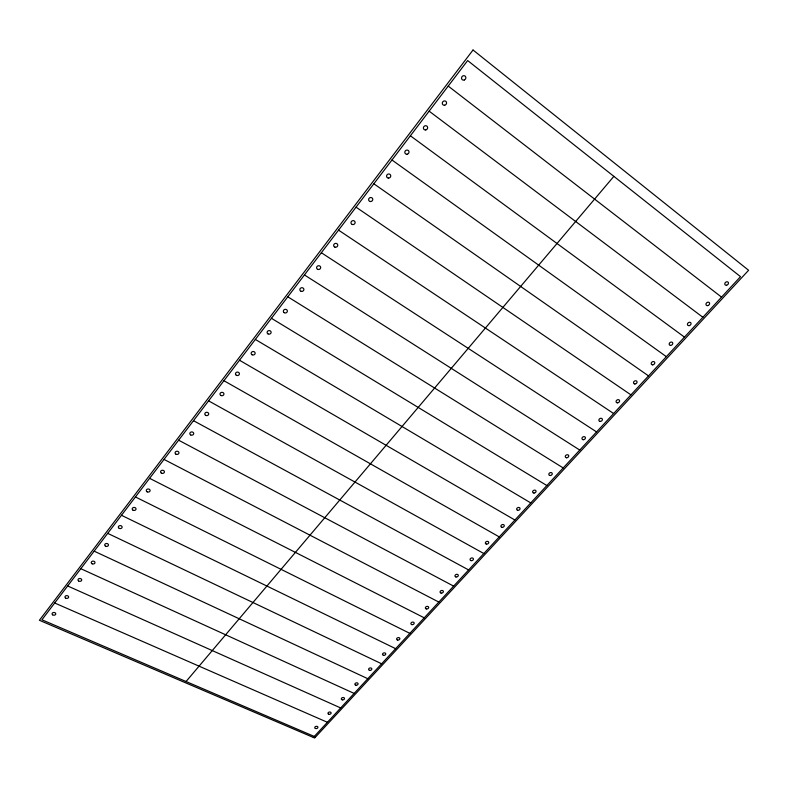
<?xml version="1.0" encoding="UTF-8"?>
<svg xmlns="http://www.w3.org/2000/svg" width="788" height="788" viewBox="0 0 788 788"><rect width="100%" height="100%" fill="white"/><g stroke="black" fill="none" stroke-linecap="round" stroke-linejoin="round"><path stroke-width="1.18" d="M186.057 681.521L613.862 176.364M313.338 737.45L740.513 276.667L467.658 60.558L41.922 619.772L315.545 736.987M54.687 602.997L327.394 722.291M67.65 585.967L340.682 707.949M80.8 568.69L354.157 693.43M94.156 551.157L367.799 678.704M107.7 533.358L381.628 663.791M121.46 515.293L395.645 648.672M135.428 496.952L409.839 633.355M149.602 478.326L424.239 617.822M164.012 459.404L438.837 602.081M178.63 440.196L453.632 586.124M193.493 420.684L468.624 569.941M208.584 400.856L483.842 553.54M223.92 380.712L499.257 536.904M239.503 360.244L514.909 520.031M255.342 339.441L530.767 502.911M271.436 318.303L546.862 485.546M287.797 296.81L563.193 467.934M304.434 274.953L579.761 450.066M321.346 252.741L596.575 431.932M338.554 230.145L613.635 413.533M356.048 207.165L630.942 394.857M373.847 183.781L648.524 375.896M391.961 159.994L666.362 356.659M410.381 135.792L684.476 337.116M429.135 111.157L702.866 317.278M448.224 86.089L721.542 297.125M473.027 50.008L39.4 620.274L314.619 737.992L748.6 270.274L473.027 50.008M726.546 285.246A2.009 1.576 -39.5 0 0 728.25 282.36A2.009 1.576 -39.5 0 0 725.058 282.951A2.009 1.576 -39.5 0 0 726.546 285.246M464.418 79.933A2.285 2.088 -55.8 0 0 465.078 76.091A2.285 2.088 -55.8 0 0 461.561 77.697A2.285 2.088 -55.8 0 0 464.418 79.933M689.195 325.631A1.96 1.546 -36.7 0 0 690.84 322.834A1.96 1.546 -36.7 0 0 687.688 323.425A1.96 1.546 -36.7 0 0 689.195 325.631M425.727 129.941A2.206 2.059 -47.6 0 0 427.234 126.464A2.206 2.059 -47.6 0 0 423.57 127.104A2.206 2.059 -47.6 0 0 425.727 129.941M707.722 305.596A1.98 1.556 -38.1 0 0 709.397 302.75A1.98 1.556 -38.1 0 0 706.225 303.35A1.98 1.556 -38.1 0 0 707.722 305.596M444.629 105.237A2.246 2.078 -52.2 0 0 446.175 101.691A2.246 2.078 -52.2 0 0 442.482 102.332A2.246 2.078 -52.2 0 0 444.629 105.237M670.49 345.4A1.931 1.527 -35.2 0 0 672.725 342.967A1.931 1.527 -35.2 0 0 669.721 342.81A1.931 1.527 -35.2 0 0 670.49 345.4M407.16 154.212A2.177 2.029 -42.1 0 0 408.617 150.794A2.177 2.029 -42.1 0 0 404.993 151.434A2.177 2.029 -42.1 0 0 407.16 154.212M652.523 364.824A1.911 1.507 -33.8 0 0 654.73 362.441A1.911 1.507 -33.8 0 0 651.725 362.293A1.911 1.507 -33.8 0 0 652.523 364.824M388.356 178.088A2.137 2.009 -36 0 0 390.602 175.163A2.137 2.009 -36 0 0 387.006 174.867A2.137 2.009 -36 0 0 388.356 178.088M617.388 402.826A1.862 1.478 -30.8 0 0 619.535 400.511A1.862 1.478 -30.8 0 0 616.561 400.383A1.862 1.478 -30.8 0 0 617.388 402.826M352.266 224.472A2.088 1.95 -24 0 0 355.102 222.236A2.088 1.95 -24 0 0 351.783 221.103A2.088 1.95 -24 0 0 352.266 224.472M634.823 383.973A1.891 1.497 -32.3 0 0 637 381.619A1.891 1.497 -32.3 0 0 634.015 381.481A1.891 1.497 -32.3 0 0 634.823 383.973M370.419 201.531A2.118 1.98 -29.8 0 0 372.625 198.655A2.118 1.98 -29.8 0 0 369.05 198.379A2.118 1.98 -29.8 0 0 370.419 201.531M550.172 475.519A1.793 1.409 -25.2 0 0 552.191 473.332A1.793 1.409 -25.2 0 0 549.266 473.253A1.793 1.409 -25.2 0 0 550.172 475.519M284.182 312.669A2.019 1.832 -9.6 0 0 287.364 311.26A2.019 1.832 -9.6 0 0 284.517 309.507A2.019 1.832 -9.6 0 0 284.182 312.669M566.611 457.749A1.812 1.428 -26.5 0 0 568.66 455.523A1.812 1.428 -26.5 0 0 565.725 455.434A1.812 1.428 -26.5 0 0 566.611 457.749M301.134 291.324A2.039 1.862 -12.1 0 0 303.863 289.196A2.039 1.862 -12.1 0 0 300.583 288.152A2.039 1.862 -12.1 0 0 301.134 291.324M600.21 421.403A1.842 1.458 -29.4 0 0 602.327 419.118A1.842 1.458 -29.4 0 0 599.363 418.999A1.842 1.458 -29.4 0 0 600.21 421.403M334.939 247.137A2.069 1.921 -19.2 0 0 337.737 244.93A2.069 1.921 -19.2 0 0 334.427 243.837A2.069 1.921 -19.2 0 0 334.939 247.137M583.287 439.704A1.822 1.448 -27.9 0 0 585.366 437.458A1.822 1.448 -27.9 0 0 582.421 437.35A1.822 1.448 -27.9 0 0 583.287 439.704M317.899 269.417A2.059 1.891 -15.2 0 0 320.657 267.25A2.059 1.891 -15.2 0 0 317.357 266.177A2.059 1.891 -15.2 0 0 317.899 269.417M533.969 493.042A1.773 1.389 -23.9 0 0 535.968 490.885A1.773 1.389 -23.9 0 0 533.052 490.816A1.773 1.389 -23.9 0 0 533.969 493.042M267.969 333.876A2.009 1.793 -7.6 0 0 271.121 332.477A2.009 1.793 -7.6 0 0 268.275 330.773A2.009 1.793 -7.6 0 0 267.969 333.876M501.838 527.29A1.743 1.359 -21.5 0 0 504.281 525.596A1.743 1.359 -21.5 0 0 501.641 524.906A1.743 1.359 -21.5 0 0 501.838 527.29M236.321 375.275A1.98 1.734 -4.8 0 0 239.414 373.906A1.98 1.734 -4.8 0 0 236.577 372.271A1.98 1.734 -4.8 0 0 236.321 375.275M486.314 544.075A1.734 1.34 -20.3 0 0 488.737 542.4A1.734 1.34 -20.3 0 0 486.097 541.74A1.734 1.34 -20.3 0 0 486.314 544.075M220.876 395.478A1.97 1.704 -3.7 0 0 223.94 394.128A1.97 1.704 -3.7 0 0 221.103 392.532A1.97 1.704 -3.7 0 0 220.876 395.478M517.578 510.26A1.763 1.369 -22.7 0 0 520.05 508.546A1.763 1.369 -22.7 0 0 517.401 507.836A1.763 1.369 -22.7 0 0 517.578 510.26M252.022 354.748A2 1.763 -6 0 0 255.135 353.359A2 1.763 -6 0 0 252.298 351.694A2 1.763 -6 0 0 252.022 354.748M455.917 576.954A1.704 1.3 -18.3 0 0 458.291 575.329A1.704 1.3 -18.3 0 0 455.661 574.698A1.704 1.3 -18.3 0 0 455.917 576.954M190.706 434.937A1.95 1.645 -2.2 0 0 193.71 433.617A1.95 1.645 -2.2 0 0 190.883 432.1A1.95 1.645 -2.2 0 0 190.706 434.937M426.357 608.937A1.684 1.271 -16.4 0 0 428.672 607.351A1.684 1.271 -16.4 0 0 426.062 606.75A1.684 1.271 -16.4 0 0 426.357 608.937M161.461 473.184A1.931 1.586 -1.1 0 0 164.426 471.884A1.931 1.586 -1.1 0 0 161.599 470.436A1.931 1.586 -1.1 0 0 161.461 473.184M441.034 593.059A1.694 1.29 -17.3 0 0 443.378 591.453A1.694 1.29 -17.3 0 0 440.758 590.833A1.694 1.29 -17.3 0 0 441.034 593.059M175.97 454.203A1.94 1.615 -1.6 0 0 178.955 452.903A1.94 1.615 -1.6 0 0 176.128 451.416A1.94 1.615 -1.6 0 0 175.97 454.203M471.017 560.632A1.714 1.32 -19.3 0 0 473.411 558.978A1.714 1.32 -19.3 0 0 470.781 558.328A1.714 1.32 -19.3 0 0 471.017 560.632M205.668 415.365A1.96 1.674 -2.9 0 0 208.702 414.025A1.96 1.674 -2.9 0 0 205.875 412.469A1.96 1.674 -2.9 0 0 205.668 415.365M383.49 655.311A1.645 1.221 -14.1 0 0 385.746 653.774A1.645 1.221 -14.1 0 0 383.155 653.222A1.645 1.221 -14.1 0 0 383.49 655.311M119.254 528.384A1.901 1.507 0 0 0 122.14 527.133A1.901 1.507 0 0 0 119.333 525.773A1.901 1.507 0 0 0 119.254 528.384M411.878 624.608A1.674 1.251 -15.6 0 0 414.173 623.032A1.674 1.251 -15.6 0 0 411.563 622.451A1.674 1.251 -15.6 0 0 411.878 624.608M147.179 491.86A1.921 1.556 -0.6 0 0 150.114 490.579A1.921 1.556 -0.6 0 0 147.297 489.171A1.921 1.556 -0.6 0 0 147.179 491.86M397.585 640.063A1.665 1.231 -14.8 0 0 399.861 638.507A1.665 1.231 -14.8 0 0 397.26 637.945A1.665 1.231 -14.8 0 0 397.585 640.063M133.113 510.26A1.911 1.527 -0.3 0 0 136.019 508.999A1.911 1.527 -0.3 0 0 133.211 507.61A1.911 1.527 -0.3 0 0 133.113 510.26M369.592 670.352A1.635 1.202 -13.4 0 0 371.818 668.835A1.635 1.202 -13.4 0 0 369.227 668.303A1.635 1.202 -13.4 0 0 369.592 670.352M105.612 546.232A1.881 1.478 0.3 0 0 108.468 544.991A1.881 1.478 0.3 0 0 105.661 543.671A1.881 1.478 0.3 0 0 105.612 546.232M355.861 685.196A1.625 1.182 -12.7 0 0 358.067 683.698A1.625 1.182 -12.7 0 0 355.486 683.176A1.625 1.182 -12.7 0 0 355.861 685.196M92.166 563.814A1.871 1.458 0.5 0 0 94.993 562.593A1.871 1.458 0.5 0 0 92.196 561.302A1.871 1.458 0.5 0 0 92.166 563.814M342.317 699.842A1.615 1.162 -12.1 0 0 344.504 698.365A1.615 1.162 -12.1 0 0 341.933 697.863A1.615 1.162 -12.1 0 0 342.317 699.842M78.534 580.914A1.862 1.428 0.7 0 0 81.657 580.303A1.862 1.428 0.7 0 0 79.381 578.53A1.862 1.428 0.7 0 0 78.534 580.914M328.596 714.194A1.615 1.152 -11.6 0 0 331.127 713.14A1.615 1.152 -11.6 0 0 328.911 712.165A1.615 1.152 -11.6 0 0 328.596 714.194M65.483 597.994A1.862 1.409 0.8 0 0 68.586 597.383A1.862 1.409 0.8 0 0 66.31 595.649A1.862 1.409 0.8 0 0 65.483 597.994M315.397 728.467A1.606 1.133 -11.1 0 0 317.919 727.432A1.606 1.133 -11.1 0 0 315.702 726.467A1.606 1.133 -11.1 0 0 315.397 728.467M52.619 614.827A1.852 1.379 1 0 0 55.702 614.216A1.852 1.379 1 0 0 53.426 612.512A1.852 1.379 1 0 0 52.619 614.827"/></g></svg>
